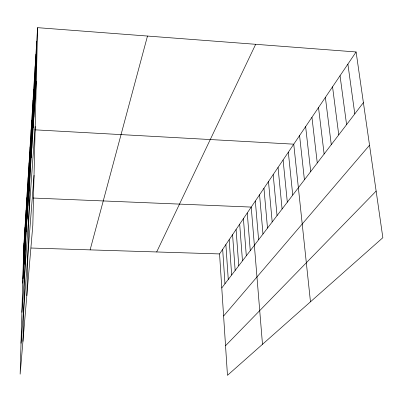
<?xml version="1.0" encoding="UTF-8"?>
<svg xmlns="http://www.w3.org/2000/svg" width="403" height="403" viewBox="0 0 403 403"><rect width="100%" height="100%" fill="white"/><g stroke="black" fill="none" stroke-linecap="round" stroke-linejoin="round"><path stroke-width="0.6" d="M34.653 105.808L35.927 54.168M35.459 93.844L36.744 41.247M37.6 27.666L32.829 225.101L20.15 374.175L23.717 247.8L37.6 27.666L356.101 51.962L382.85 237.694L227.468 375.334L219.559 253.93L356.101 51.962M29.434 183.38L30.618 138.39M26.825 295.691L31.167 129.625L32.996 129.726M30.557 166.696L31.761 120.215M31.162 157.674L32.381 110.397M31.797 148.239L33.026 100.146M32.462 138.37L33.701 89.431M33.157 128.028L34.411 78.222M33.887 117.187L35.152 66.48M23.329 274.141L24.346 237.871M23.646 269.421L24.674 232.672M23.973 264.549L25.011 227.312M24.311 259.527L25.359 221.781M24.659 254.333L25.716 216.073M25.021 248.963L26.089 210.175M25.394 243.412L26.477 204.079M22.941 341.376L26.87 197.772L28.729 197.853M26.18 231.725L27.283 191.254M26.593 225.564L27.711 184.498M27.026 219.177L28.15 177.506M27.469 212.552L28.608 170.252M27.933 205.676L29.081 162.731M28.412 198.533L29.575 154.928M28.91 191.108L30.084 146.818M23.016 278.71L24.029 242.908M22.719 283.148L36.305 81.25M21.898 312.35L35.212 126.461M21.021 343.291L34.033 175.315M90.116 249.88L147.488 36.048M156.681 251.961L255.668 44.3M221.776 287.944L363.395 102.619M223.605 316.012L369.531 145.216M225.539 345.714L376.14 191.093M23.717 247.8L24.941 247.84M31.041 248.031L219.559 253.93M33.061 198.029L251.23 207.082L262.489 344.308M34.819 129.826L293.757 144.173L310.471 301.807M347.885 64.117L354.791 113.883M340.041 75.714L346.585 124.618M332.546 86.801L338.757 134.864M325.377 97.405L331.276 144.652M318.516 107.556L324.123 154.011M311.937 117.283L317.272 162.978M305.63 126.613L310.708 171.562M299.575 135.569L304.416 179.798M288.326 152.208L292.739 195.082M283.092 159.951L287.314 202.185M278.05 167.411L282.085 209.021M273.184 174.61L277.047 215.615M268.489 181.557L272.191 221.972M263.95 188.261L267.501 228.108M259.567 194.745L262.973 234.032M255.331 201.016L258.595 239.76M247.261 212.955L250.273 250.651M243.417 218.638L246.309 255.84M239.689 224.149L242.475 260.857M236.077 229.493L238.757 265.723M232.576 234.672L235.151 270.438M229.176 239.699L231.654 275.012M225.876 244.581L228.264 279.45M222.673 249.321L224.975 283.762"/></g></svg>
